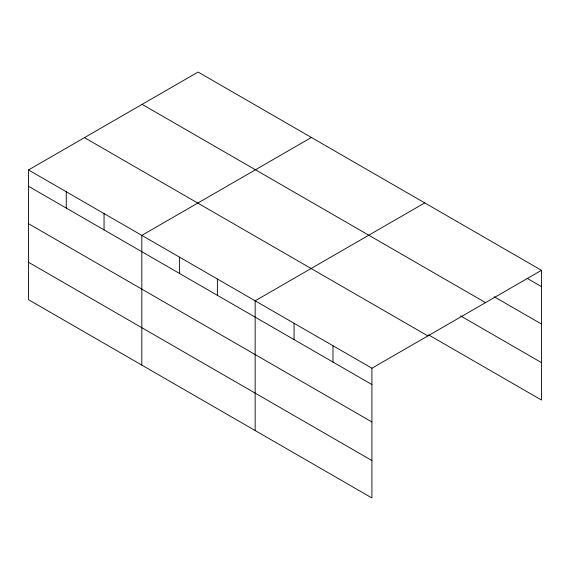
<?xml version="1.0" encoding="UTF-8"?>
<svg xmlns="http://www.w3.org/2000/svg" width="570" height="570" viewBox="0 0 570 570"><rect width="100%" height="100%" fill="white"/><g stroke="black" fill="none" stroke-linecap="round" stroke-linejoin="round"><path stroke-width="0.85" d="M28.5 169.953L371.911 368.22L371.911 497.952L28.5 299.685L28.5 169.953L198.089 72.048L541.5 270.315L541.5 400.047L428.555 334.839M311.412 137.47L141.823 235.382L141.823 365.114M424.743 202.899L255.153 300.81L255.153 430.542M371.911 368.22L541.5 270.315M527.001 278.26L541.5 286.632M494.183 296.742L541.5 324.059M142.122 104.353L485.533 302.62M460.61 315.915L541.5 362.62M84.467 137.648L427.878 335.915M28.5 186.276L371.911 384.543M28.5 223.696L371.911 421.971M28.5 262.264L371.911 460.532M332.994 345.755L332.994 362.071M294.07 323.283L294.07 339.599M217.377 279.001L217.377 295.324M179.6 257.191L179.6 273.514M104.053 213.572L104.053 229.895M66.277 191.762L66.277 208.086"/></g></svg>
